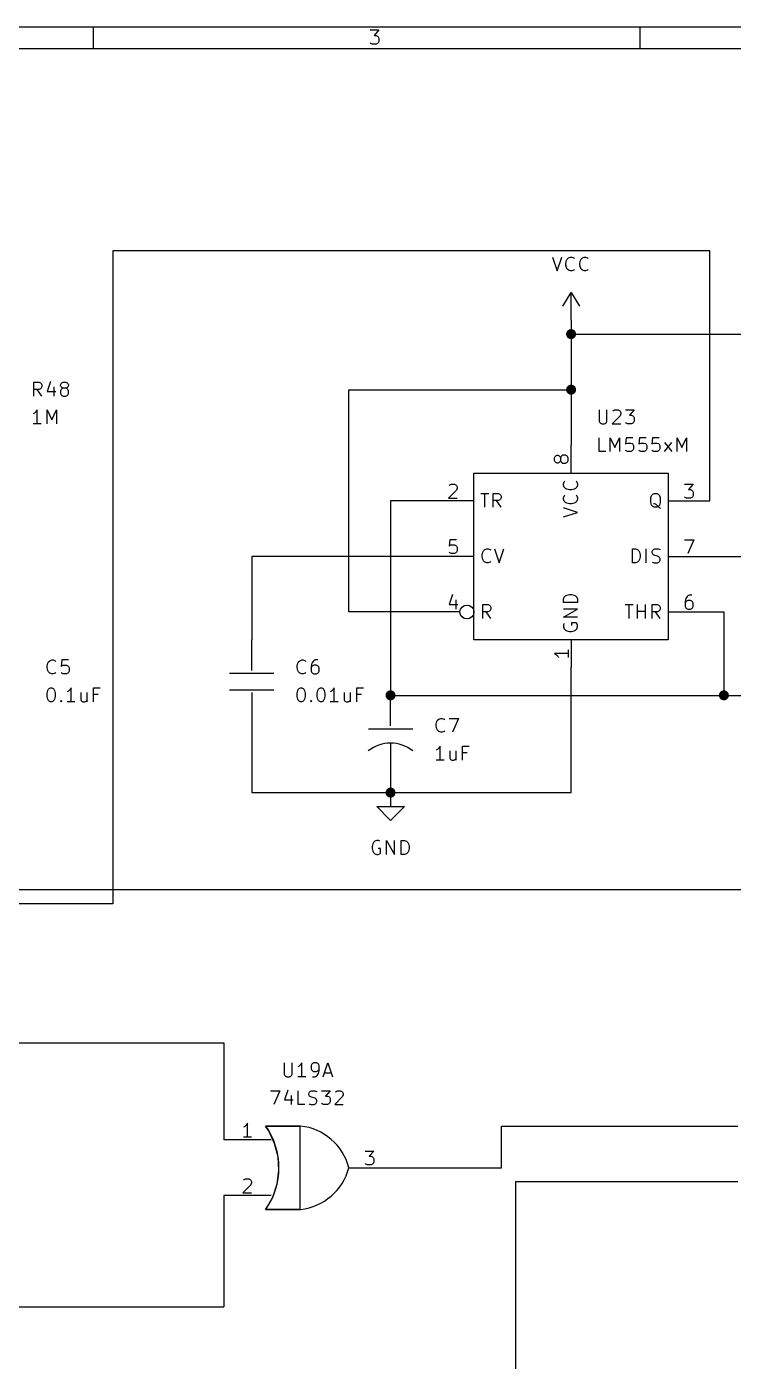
# Model space of a CAD drawing. Extents: x 0.4 to 11.3, y -7.9 to -0.4.
# Drawn here: x 4.09 to 6.634, y -5.197 to -0.394 of the extents above; entities that cross this region are included whole.
import ezdxf

# ---------------------------------------------------------------- set-up
doc = ezdxf.new("R2010")
doc.units = 0
doc.header["$MEASUREMENT"] = 0
for name, color, linetype in [('CYAN2', 4, 'CONTINUOUS'), ('GREEN3', 91, 'CONTINUOUS'), ('LYELLOW', 51, 'CONTINUOUS'), ('RED2', 1, 'CONTINUOUS'), ('RED3', 11, 'CONTINUOUS')]:
    doc.layers.add(name, color=color, linetype=linetype)

msp = doc.modelspace()

# ---------------------------------------------------------------- linework, layer by layer
at = {"layer": 'CYAN2', "linetype": 'CONTINUOUS'}
for p, q in [((5.9833, -1.2228), (6, -1.2728)), ((6, -1.2728), (6.0167, -1.2228)), ((6.031, -1.2442), (6.0333, -1.2347)), ((6.031, -1.2514), (6.031, -1.2442)), ((6.0333, -1.2347), (6.0357, -1.2299)), ((6.0357, -1.2299), (6.0405, -1.2252)), ((6.0405, -1.2252), (6.0476, -1.2228)), ((6.0476, -1.2228), (6.0524, -1.2228)), ((6.0524, -1.2228), (6.0595, -1.2252)), ((6.0595, -1.2252), (6.0619, -1.2276)), ((6.081, -1.2442), (6.0833, -1.2347)), ((6.081, -1.2514), (6.081, -1.2442)), ((6.0833, -1.2347), (6.0857, -1.2299)), ((6.0857, -1.2299), (6.0905, -1.2252)), ((6.0905, -1.2252), (6.0976, -1.2228)), ((6.0976, -1.2228), (6.1024, -1.2228)), ((6.1024, -1.2228), (6.1095, -1.2252)), ((6.1095, -1.2252), (6.1119, -1.2276)), ((6.0333, -1.2609), (6.031, -1.2514)), ((6.0357, -1.2657), (6.0333, -1.2609)), ((6.0405, -1.2704), (6.0357, -1.2657)), ((6.0476, -1.2728), (6.0405, -1.2704)), ((6.0524, -1.2728), (6.0476, -1.2728)), ((6.0595, -1.2704), (6.0524, -1.2728)), ((6.0619, -1.268), (6.0595, -1.2704)), ((6.0833, -1.2609), (6.081, -1.2514)), ((6.0857, -1.2657), (6.0833, -1.2609)), ((6.0905, -1.2704), (6.0857, -1.2657)), ((6.0976, -1.2728), (6.0905, -1.2704)), ((6.1024, -1.2728), (6.0976, -1.2728)), ((6.1095, -1.2704), (6.1024, -1.2728)), ((6.1119, -1.268), (6.1095, -1.2704)), ((4.1163, -1.7228), (4.1163, -1.6728)), ((4.1163, -1.6728), (4.1353, -1.6728)), ((4.1353, -1.6728), (4.1401, -1.6752)), ((4.1401, -1.6752), (4.1425, -1.6776)), ((4.1425, -1.6776), (4.1449, -1.6823)), ((4.1758, -1.6704), (4.1639, -1.7061)), ((4.2115, -1.6823), (4.2139, -1.6776)), ((4.2139, -1.6776), (4.2163, -1.6752)), ((4.2163, -1.6752), (4.221, -1.6728)), ((4.221, -1.6728), (4.2306, -1.6728)), ((4.2306, -1.6728), (4.2353, -1.6752)), ((4.2353, -1.6752), (4.2377, -1.6776)), ((4.2377, -1.6776), (4.2401, -1.6823)), ((4.1353, -1.699), (4.1163, -1.699)), ((4.1449, -1.7228), (4.1282, -1.699)), ((4.1401, -1.6966), (4.1353, -1.699)), ((4.1425, -1.6942), (4.1401, -1.6966)), ((4.1449, -1.6895), (4.1425, -1.6942)), ((4.1449, -1.6823), (4.1449, -1.6895)), ((4.1639, -1.7061), (4.1949, -1.7061)), ((4.1877, -1.6895), (4.1877, -1.7228)), ((4.2115, -1.6847), (4.2115, -1.6823)), ((4.2139, -1.6895), (4.2115, -1.6847)), ((4.2139, -1.699), (4.2115, -1.7038)), ((4.2115, -1.7038), (4.2115, -1.7133)), ((4.2115, -1.7133), (4.2139, -1.718)), ((4.2163, -1.6918), (4.2139, -1.6895)), ((4.2163, -1.6966), (4.2139, -1.699)), ((4.2139, -1.718), (4.2163, -1.7204)), ((4.221, -1.6942), (4.2163, -1.6918)), ((4.221, -1.6942), (4.2163, -1.6966)), ((4.2163, -1.7204), (4.221, -1.7228)), ((4.2306, -1.6942), (4.221, -1.6942)), ((4.221, -1.7228), (4.2306, -1.7228)), ((4.2353, -1.6918), (4.2306, -1.6942)), ((4.2353, -1.6966), (4.2306, -1.6942)), ((4.2306, -1.7228), (4.2353, -1.7204)), ((4.2377, -1.6895), (4.2353, -1.6918)), ((4.2377, -1.699), (4.2353, -1.6966)), ((4.2353, -1.7204), (4.2377, -1.718)), ((4.2401, -1.6847), (4.2377, -1.6895)), ((4.2401, -1.7038), (4.2377, -1.699)), ((4.2377, -1.718), (4.2401, -1.7133)), ((4.2401, -1.6823), (4.2401, -1.6847)), ((4.2401, -1.7133), (4.2401, -1.7038)), ((4.1282, -1.7728), (4.1234, -1.7799)), ((4.1282, -1.8228), (4.1282, -1.7728)), ((4.1639, -1.8228), (4.1639, -1.7728)), ((4.1639, -1.7728), (4.1806, -1.8085)), ((4.1806, -1.8085), (4.1972, -1.7728)), ((4.1972, -1.7728), (4.1972, -1.8228)), ((6.1507, -1.7728), (6.1507, -1.8133)), ((6.1792, -1.8133), (6.1792, -1.7728)), ((6.2007, -1.7776), (6.203, -1.7752)), ((6.203, -1.7752), (6.2078, -1.7728)), ((6.2078, -1.7728), (6.2197, -1.7728)), ((6.2197, -1.7728), (6.2245, -1.7752)), ((6.2245, -1.7752), (6.2269, -1.7776)), ((6.2459, -1.7728), (6.2769, -1.7728)), ((6.2769, -1.7728), (6.2602, -1.7919)), ((4.1187, -1.7847), (4.1139, -1.7871)), ((4.1425, -1.8228), (4.1139, -1.8228)), ((4.1234, -1.7799), (4.1187, -1.7847)), ((6.1507, -1.8133), (6.153, -1.818)), ((6.153, -1.818), (6.1554, -1.8204)), ((6.1554, -1.8204), (6.1602, -1.8228)), ((6.1602, -1.8228), (6.1697, -1.8228)), ((6.1697, -1.8228), (6.1745, -1.8204)), ((6.1745, -1.8204), (6.1769, -1.818)), ((6.1769, -1.818), (6.1792, -1.8133)), ((6.2269, -1.7942), (6.1983, -1.8228)), ((6.1983, -1.8228), (6.2292, -1.8228)), ((6.2269, -1.7776), (6.2292, -1.7823)), ((6.2292, -1.7871), (6.2269, -1.7942)), ((6.2292, -1.7823), (6.2292, -1.7871)), ((6.2483, -1.8204), (6.2459, -1.818)), ((6.253, -1.8228), (6.2483, -1.8204)), ((6.2673, -1.8228), (6.253, -1.8228)), ((6.2602, -1.7919), (6.2673, -1.7919)), ((6.2673, -1.7919), (6.2721, -1.7942)), ((6.2721, -1.8204), (6.2673, -1.8228)), ((6.2721, -1.7942), (6.2745, -1.7966)), ((6.2745, -1.818), (6.2721, -1.8204)), ((6.2745, -1.7966), (6.2769, -1.8014)), ((6.2769, -1.8133), (6.2745, -1.818)), ((6.2769, -1.8014), (6.2769, -1.8133)), ((6.1507, -1.9228), (6.1507, -1.8728)), ((6.1911, -1.9228), (6.1911, -1.8728)), ((6.1911, -1.8728), (6.2078, -1.9085)), ((6.2078, -1.9085), (6.2245, -1.8728)), ((6.2245, -1.8728), (6.2245, -1.9228)), ((6.2483, -1.8728), (6.2459, -1.8966)), ((6.2721, -1.8728), (6.2483, -1.8728)), ((6.2959, -1.8728), (6.2935, -1.8966)), ((6.3197, -1.8728), (6.2959, -1.8728)), ((6.3435, -1.8728), (6.3411, -1.8966)), ((6.3673, -1.8728), (6.3435, -1.8728)), ((6.4316, -1.9228), (6.4316, -1.8728)), ((6.4316, -1.8728), (6.4483, -1.9085)), ((6.4483, -1.9085), (6.4649, -1.8728)), ((6.4649, -1.8728), (6.4649, -1.9228)), ((6.2459, -1.8966), (6.2483, -1.8942)), ((6.2483, -1.9204), (6.2459, -1.918)), ((6.2483, -1.8942), (6.253, -1.8919)), ((6.253, -1.9228), (6.2483, -1.9204)), ((6.253, -1.8919), (6.2649, -1.8919)), ((6.2649, -1.8919), (6.2697, -1.8942)), ((6.2697, -1.9204), (6.2649, -1.9228)), ((6.2697, -1.8942), (6.2721, -1.8966)), ((6.2721, -1.918), (6.2697, -1.9204)), ((6.2721, -1.8966), (6.2745, -1.9014)), ((6.2745, -1.9133), (6.2721, -1.918)), ((6.2745, -1.9014), (6.2745, -1.9133)), ((6.2935, -1.8966), (6.2959, -1.8942)), ((6.2959, -1.9204), (6.2935, -1.918)), ((6.2959, -1.8942), (6.3007, -1.8919)), ((6.3007, -1.9228), (6.2959, -1.9204)), ((6.3007, -1.8919), (6.3126, -1.8919)), ((6.3126, -1.8919), (6.3173, -1.8942)), ((6.3173, -1.9204), (6.3126, -1.9228)), ((6.3173, -1.8942), (6.3197, -1.8966)), ((6.3197, -1.918), (6.3173, -1.9204)), ((6.3197, -1.8966), (6.3221, -1.9014)), ((6.3221, -1.9133), (6.3197, -1.918)), ((6.3221, -1.9014), (6.3221, -1.9133)), ((6.3411, -1.8966), (6.3435, -1.8942)), ((6.3435, -1.9204), (6.3411, -1.918)), ((6.3435, -1.8942), (6.3483, -1.8919)), ((6.3483, -1.9228), (6.3435, -1.9204)), ((6.3483, -1.8919), (6.3602, -1.8919)), ((6.3602, -1.8919), (6.3649, -1.8942)), ((6.3649, -1.9204), (6.3602, -1.9228)), ((6.3649, -1.8942), (6.3673, -1.8966)), ((6.3673, -1.918), (6.3649, -1.9204)), ((6.3673, -1.8966), (6.3697, -1.9014)), ((6.3697, -1.9133), (6.3673, -1.918)), ((6.3697, -1.9014), (6.3697, -1.9133)), ((6.3864, -1.9228), (6.4126, -1.8895)), ((6.3864, -1.8895), (6.4126, -1.9228)), ((6.1745, -1.9228), (6.1507, -1.9228)), ((6.2649, -1.9228), (6.253, -1.9228)), ((6.3126, -1.9228), (6.3007, -1.9228)), ((6.3602, -1.9228), (6.3483, -1.9228)), ((6.0231, -2.039), (6.0255, -2.0319)), ((6.0231, -2.0438), (6.0231, -2.039)), ((6.0255, -2.0509), (6.0231, -2.0438)), ((6.0255, -2.0319), (6.0279, -2.0295)), ((6.0303, -2.0557), (6.0255, -2.0509)), ((6.035, -2.0581), (6.0303, -2.0557)), ((6.0446, -2.0605), (6.035, -2.0581)), ((6.0517, -2.0605), (6.0446, -2.0605)), ((6.0612, -2.0581), (6.0517, -2.0605)), ((6.066, -2.0557), (6.0612, -2.0581)), ((6.0708, -2.0509), (6.066, -2.0557)), ((6.0684, -2.0295), (6.0708, -2.0319)), ((6.0708, -2.0319), (6.0731, -2.039)), ((6.0731, -2.0438), (6.0708, -2.0509)), ((6.0731, -2.039), (6.0731, -2.0438)), ((5.7248, -2.0731), (5.7533, -2.0731)), ((5.739, -2.1231), (5.739, -2.0731)), ((5.77, -2.1231), (5.77, -2.0731)), ((5.77, -2.0731), (5.789, -2.0731)), ((5.789, -2.0993), (5.77, -2.0993)), ((5.7986, -2.1231), (5.7819, -2.0993)), ((5.789, -2.0731), (5.7938, -2.0755)), ((5.7938, -2.0969), (5.789, -2.0993)), ((5.7938, -2.0755), (5.7962, -2.0779)), ((5.7962, -2.0946), (5.7938, -2.0969)), ((5.7962, -2.0779), (5.7986, -2.0827)), ((5.7986, -2.0898), (5.7962, -2.0946)), ((5.7986, -2.0827), (5.7986, -2.0898)), ((6.0231, -2.089), (6.0255, -2.0819)), ((6.0231, -2.0938), (6.0231, -2.089)), ((6.0255, -2.1009), (6.0231, -2.0938)), ((6.0255, -2.0819), (6.0279, -2.0795)), ((6.0303, -2.1057), (6.0255, -2.1009)), ((6.035, -2.1081), (6.0303, -2.1057)), ((6.0446, -2.1105), (6.035, -2.1081)), ((6.0517, -2.1105), (6.0446, -2.1105)), ((6.0612, -2.1081), (6.0517, -2.1105)), ((6.066, -2.1057), (6.0612, -2.1081)), ((6.0708, -2.1009), (6.066, -2.1057)), ((6.0684, -2.0795), (6.0708, -2.0819)), ((6.0708, -2.0819), (6.0731, -2.089)), ((6.0731, -2.0938), (6.0708, -2.1009)), ((6.0731, -2.089), (6.0731, -2.0938)), ((6.3371, -2.0898), (6.3395, -2.0803)), ((6.3371, -2.1065), (6.3371, -2.0898)), ((6.3395, -2.116), (6.3371, -2.1065)), ((6.3395, -2.0803), (6.3443, -2.0755)), ((6.3443, -2.0755), (6.349, -2.0731)), ((6.3514, -2.1112), (6.3467, -2.1112)), ((6.349, -2.0731), (6.3586, -2.0731)), ((6.3562, -2.1136), (6.3514, -2.1112)), ((6.3586, -2.0731), (6.3633, -2.0755)), ((6.3633, -2.0755), (6.3681, -2.0803)), ((6.3681, -2.0803), (6.3705, -2.0898)), ((6.3705, -2.1065), (6.3681, -2.116)), ((6.3705, -2.0898), (6.3705, -2.1065)), ((6.0731, -2.1414), (6.0231, -2.1248)), ((6.0231, -2.1581), (6.0731, -2.1414)), ((6.3443, -2.1208), (6.3395, -2.116)), ((6.349, -2.1231), (6.3443, -2.1208)), ((6.3586, -2.1231), (6.349, -2.1231)), ((6.3633, -2.1208), (6.3562, -2.1136)), ((6.3633, -2.1208), (6.3586, -2.1231)), ((6.3681, -2.116), (6.3633, -2.1208)), ((6.3681, -2.1255), (6.3633, -2.1208)), ((6.3729, -2.1279), (6.3681, -2.1255)), ((5.7295, -2.2946), (5.7319, -2.285)), ((5.7295, -2.3017), (5.7295, -2.2946)), ((5.7319, -2.3112), (5.7295, -2.3017)), ((5.7319, -2.285), (5.7343, -2.2803)), ((5.7343, -2.2803), (5.739, -2.2755)), ((5.739, -2.2755), (5.7462, -2.2731)), ((5.7462, -2.2731), (5.7509, -2.2731)), ((5.7509, -2.2731), (5.7581, -2.2755)), ((5.7581, -2.2755), (5.7605, -2.2779)), ((5.7748, -2.2731), (5.7914, -2.3231)), ((5.7914, -2.3231), (5.8081, -2.2731)), ((6.2705, -2.3231), (6.2705, -2.2731)), ((6.2705, -2.2731), (6.2824, -2.2731)), ((6.2824, -2.2731), (6.2895, -2.2755)), ((6.2895, -2.2755), (6.2943, -2.2803)), ((6.2943, -2.2803), (6.2967, -2.285)), ((6.2967, -2.285), (6.299, -2.2946)), ((6.299, -2.3017), (6.2967, -2.3112)), ((6.299, -2.2946), (6.299, -2.3017)), ((6.3205, -2.3231), (6.3205, -2.2731)), ((6.3419, -2.2827), (6.3443, -2.2779)), ((6.3419, -2.2874), (6.3419, -2.2827)), ((6.3443, -2.2922), (6.3419, -2.2874)), ((6.3443, -2.2779), (6.3467, -2.2755)), ((6.3467, -2.2946), (6.3443, -2.2922)), ((6.3467, -2.2755), (6.3514, -2.2731)), ((6.3514, -2.2969), (6.3467, -2.2946)), ((6.3514, -2.2731), (6.3633, -2.2731)), ((6.361, -2.2993), (6.3514, -2.2969)), ((6.3657, -2.3017), (6.361, -2.2993)), ((6.3633, -2.2731), (6.3705, -2.2755)), ((6.3681, -2.3041), (6.3657, -2.3017)), ((6.3705, -2.3088), (6.3681, -2.3041)), ((5.7343, -2.316), (5.7319, -2.3112)), ((5.739, -2.3208), (5.7343, -2.316)), ((5.7462, -2.3231), (5.739, -2.3208)), ((5.7509, -2.3231), (5.7462, -2.3231)), ((5.7581, -2.3208), (5.7509, -2.3231)), ((5.7605, -2.3184), (5.7581, -2.3208)), ((6.2824, -2.3231), (6.2705, -2.3231)), ((6.2895, -2.3208), (6.2824, -2.3231)), ((6.2943, -2.316), (6.2895, -2.3208)), ((6.2967, -2.3112), (6.2943, -2.316)), ((6.3419, -2.3208), (6.349, -2.3231)), ((6.349, -2.3231), (6.361, -2.3231)), ((6.361, -2.3231), (6.3657, -2.3208)), ((6.3657, -2.3208), (6.3681, -2.3184)), ((6.3681, -2.3184), (6.3705, -2.3136)), ((6.3705, -2.3136), (6.3705, -2.3088)), ((6.0231, -2.4538), (6.0255, -2.4467)), ((6.0255, -2.4467), (6.0303, -2.4419)), ((6.0303, -2.4419), (6.035, -2.4395)), ((6.035, -2.4395), (6.0446, -2.4371)), ((6.0446, -2.4371), (6.0517, -2.4371)), ((6.0517, -2.4371), (6.0612, -2.4395)), ((6.0612, -2.4395), (6.066, -2.4419)), ((6.066, -2.4419), (6.0708, -2.4467)), ((6.0708, -2.4467), (6.0731, -2.4538)), ((5.7319, -2.5231), (5.7319, -2.4731)), ((5.7319, -2.4731), (5.7509, -2.4731)), ((5.7509, -2.4731), (5.7557, -2.4755)), ((5.7557, -2.4969), (5.7509, -2.4993)), ((5.7557, -2.4755), (5.7581, -2.4779)), ((5.7581, -2.4946), (5.7557, -2.4969)), ((5.7581, -2.4779), (5.7605, -2.4827)), ((5.7605, -2.4898), (5.7581, -2.4946)), ((5.7605, -2.4827), (5.7605, -2.4898)), ((6.0231, -2.4657), (6.0231, -2.4538)), ((6.0731, -2.4657), (6.0231, -2.4657)), ((6.0231, -2.5181), (6.0731, -2.4895)), ((6.0731, -2.4895), (6.0231, -2.4895)), ((6.0731, -2.4538), (6.0731, -2.4657)), ((6.2443, -2.4731), (6.2729, -2.4731)), ((6.2586, -2.5231), (6.2586, -2.4731)), ((6.2895, -2.5231), (6.2895, -2.4731)), ((6.2895, -2.4969), (6.3181, -2.4969)), ((6.3181, -2.5231), (6.3181, -2.4731)), ((6.3419, -2.5231), (6.3419, -2.4731)), ((6.3419, -2.4731), (6.3609, -2.4731)), ((6.3609, -2.4731), (6.3657, -2.4755)), ((6.3657, -2.4969), (6.3609, -2.4993)), ((6.3657, -2.4755), (6.3681, -2.4779)), ((6.3681, -2.4946), (6.3657, -2.4969)), ((6.3681, -2.4779), (6.3705, -2.4827)), ((6.3705, -2.4898), (6.3681, -2.4946)), ((6.3705, -2.4827), (6.3705, -2.4898)), ((5.7509, -2.4993), (5.7319, -2.4993)), ((5.7605, -2.5231), (5.7438, -2.4993)), ((6.0731, -2.5181), (6.0231, -2.5181)), ((6.0255, -2.5419), (6.0231, -2.5467)), ((6.0684, -2.5395), (6.0517, -2.5395)), ((6.0517, -2.5395), (6.0517, -2.549)), ((6.0708, -2.5419), (6.0684, -2.5395)), ((6.0731, -2.549), (6.0708, -2.5419)), ((6.3609, -2.4993), (6.3419, -2.4993)), ((6.3705, -2.5231), (6.3538, -2.4993)), ((6.0231, -2.5467), (6.0231, -2.5538)), ((6.0231, -2.5538), (6.0255, -2.5609)), ((6.0255, -2.5609), (6.0303, -2.5657)), ((6.0303, -2.5657), (6.035, -2.5681)), ((6.035, -2.5681), (6.0446, -2.5705)), ((6.0446, -2.5705), (6.0517, -2.5705)), ((6.0517, -2.5705), (6.0612, -2.5681)), ((6.0612, -2.5681), (6.066, -2.5657)), ((6.066, -2.5657), (6.0708, -2.5609)), ((6.0708, -2.5609), (6.0731, -2.5538)), ((6.0731, -2.5538), (6.0731, -2.549)), ((4.1639, -2.6942), (4.1663, -2.6847)), ((4.1663, -2.6847), (4.1687, -2.6799)), ((4.1687, -2.6799), (4.1734, -2.6752)), ((4.1734, -2.6752), (4.1806, -2.6728)), ((4.1806, -2.6728), (4.1853, -2.6728)), ((4.1853, -2.6728), (4.1925, -2.6752)), ((4.1925, -2.6752), (4.1949, -2.6776)), ((4.2163, -2.6728), (4.2139, -2.6966)), ((4.2401, -2.6728), (4.2163, -2.6728)), ((5.0639, -2.6942), (5.0663, -2.6847)), ((5.0639, -2.6942), (5.0663, -2.6847)), ((5.0663, -2.6847), (5.0687, -2.6799)), ((5.0663, -2.6847), (5.0687, -2.6799)), ((5.0687, -2.6799), (5.0734, -2.6752)), ((5.0687, -2.6799), (5.0734, -2.6752)), ((5.0734, -2.6752), (5.0806, -2.6728)), ((5.0734, -2.6752), (5.0806, -2.6728)), ((5.0806, -2.6728), (5.0853, -2.6728)), ((5.0806, -2.6728), (5.0853, -2.6728)), ((5.0853, -2.6728), (5.0925, -2.6752)), ((5.0853, -2.6728), (5.0925, -2.6752)), ((5.0925, -2.6752), (5.0949, -2.6776)), ((5.0925, -2.6752), (5.0949, -2.6776)), ((5.1163, -2.6847), (5.1139, -2.6942)), ((5.1163, -2.6847), (5.1139, -2.6942)), ((5.121, -2.6776), (5.1163, -2.6847)), ((5.121, -2.6776), (5.1163, -2.6847)), ((5.1234, -2.6752), (5.121, -2.6776)), ((5.1234, -2.6752), (5.121, -2.6776)), ((5.1282, -2.6728), (5.1234, -2.6752)), ((5.1282, -2.6728), (5.1234, -2.6752)), ((5.1377, -2.6728), (5.1282, -2.6728)), ((5.1377, -2.6728), (5.1282, -2.6728)), ((4.1639, -2.7014), (4.1639, -2.6942)), ((4.1663, -2.7109), (4.1639, -2.7014)), ((4.1687, -2.7157), (4.1663, -2.7109)), ((4.1734, -2.7204), (4.1687, -2.7157)), ((4.1806, -2.7228), (4.1734, -2.7204)), ((4.1853, -2.7228), (4.1806, -2.7228)), ((4.1925, -2.7204), (4.1853, -2.7228)), ((4.1949, -2.718), (4.1925, -2.7204)), ((4.2139, -2.6966), (4.2163, -2.6942)), ((4.2163, -2.7204), (4.2139, -2.718)), ((4.2163, -2.6942), (4.221, -2.6918)), ((4.221, -2.7228), (4.2163, -2.7204)), ((4.221, -2.6918), (4.2329, -2.6918)), ((4.2329, -2.7228), (4.221, -2.7228)), ((4.2329, -2.6918), (4.2377, -2.6942)), ((4.2377, -2.7204), (4.2329, -2.7228)), ((4.2377, -2.6942), (4.2401, -2.6966)), ((4.2401, -2.718), (4.2377, -2.7204)), ((4.2401, -2.6966), (4.2425, -2.7014)), ((4.2425, -2.7133), (4.2401, -2.718)), ((4.2425, -2.7014), (4.2425, -2.7133)), ((5.0639, -2.7014), (5.0639, -2.6942)), ((5.0639, -2.7014), (5.0639, -2.6942)), ((5.0663, -2.7109), (5.0639, -2.7014)), ((5.0663, -2.7109), (5.0639, -2.7014)), ((5.0687, -2.7157), (5.0663, -2.7109)), ((5.0687, -2.7157), (5.0663, -2.7109)), ((5.0734, -2.7204), (5.0687, -2.7157)), ((5.0734, -2.7204), (5.0687, -2.7157)), ((5.0806, -2.7228), (5.0734, -2.7204)), ((5.0806, -2.7228), (5.0734, -2.7204)), ((5.0853, -2.7228), (5.0806, -2.7228)), ((5.0853, -2.7228), (5.0806, -2.7228)), ((5.0925, -2.7204), (5.0853, -2.7228)), ((5.0925, -2.7204), (5.0853, -2.7228)), ((5.0949, -2.718), (5.0925, -2.7204)), ((5.0949, -2.718), (5.0925, -2.7204)), ((5.1139, -2.6942), (5.1139, -2.7133)), ((5.1139, -2.6942), (5.1139, -2.7133)), ((5.1163, -2.6966), (5.1139, -2.7014)), ((5.1163, -2.6966), (5.1139, -2.7014)), ((5.1139, -2.7133), (5.1163, -2.718)), ((5.1139, -2.7133), (5.1163, -2.718)), ((5.1187, -2.6942), (5.1163, -2.6966)), ((5.1187, -2.6942), (5.1163, -2.6966)), ((5.1163, -2.718), (5.1187, -2.7204)), ((5.1163, -2.718), (5.1187, -2.7204)), ((5.1234, -2.6918), (5.1187, -2.6942)), ((5.1234, -2.6918), (5.1187, -2.6942)), ((5.1187, -2.7204), (5.1234, -2.7228)), ((5.1187, -2.7204), (5.1234, -2.7228)), ((5.1329, -2.6918), (5.1234, -2.6918)), ((5.1329, -2.6918), (5.1234, -2.6918)), ((5.1234, -2.7228), (5.1329, -2.7228)), ((5.1234, -2.7228), (5.1329, -2.7228)), ((5.1377, -2.6942), (5.1329, -2.6918)), ((5.1377, -2.6942), (5.1329, -2.6918)), ((5.1329, -2.7228), (5.1377, -2.7204)), ((5.1329, -2.7228), (5.1377, -2.7204)), ((5.1401, -2.6966), (5.1377, -2.6942)), ((5.1401, -2.6966), (5.1377, -2.6942)), ((5.1377, -2.7204), (5.1401, -2.718)), ((5.1377, -2.7204), (5.1401, -2.718)), ((5.1425, -2.7014), (5.1401, -2.6966)), ((5.1425, -2.7014), (5.1401, -2.6966)), ((5.1401, -2.718), (5.1425, -2.7133)), ((5.1401, -2.718), (5.1425, -2.7133)), ((5.1425, -2.7133), (5.1425, -2.7014)), ((5.1425, -2.7133), (5.1425, -2.7014)), ((4.1639, -2.7918), (4.1663, -2.7823)), ((4.1663, -2.7823), (4.1687, -2.7776)), ((4.1687, -2.7776), (4.171, -2.7752)), ((4.171, -2.7752), (4.1758, -2.7728)), ((4.1758, -2.7728), (4.1806, -2.7728)), ((4.1806, -2.7728), (4.1853, -2.7752)), ((4.1853, -2.7752), (4.1877, -2.7776)), ((4.1877, -2.7776), (4.1901, -2.7823)), ((4.1901, -2.7823), (4.1925, -2.7918)), ((4.2401, -2.7847), (4.2353, -2.7871)), ((4.2449, -2.7799), (4.2401, -2.7847)), ((4.2496, -2.7728), (4.2449, -2.7799)), ((4.2496, -2.8228), (4.2496, -2.7728)), ((4.3306, -2.8228), (4.3306, -2.7728)), ((4.3306, -2.7728), (4.3544, -2.7728)), ((5.0639, -2.7918), (5.0663, -2.7823)), ((5.0639, -2.7918), (5.0663, -2.7823)), ((5.0663, -2.7823), (5.0687, -2.7776)), ((5.0663, -2.7823), (5.0687, -2.7776)), ((5.0687, -2.7776), (5.071, -2.7752)), ((5.0687, -2.7776), (5.071, -2.7752)), ((5.071, -2.7752), (5.0758, -2.7728)), ((5.071, -2.7752), (5.0758, -2.7728)), ((5.0758, -2.7728), (5.0806, -2.7728)), ((5.0758, -2.7728), (5.0806, -2.7728)), ((5.0806, -2.7728), (5.0853, -2.7752)), ((5.0806, -2.7728), (5.0853, -2.7752)), ((5.0853, -2.7752), (5.0877, -2.7776)), ((5.0853, -2.7752), (5.0877, -2.7776)), ((5.0877, -2.7776), (5.0901, -2.7823)), ((5.0877, -2.7776), (5.0901, -2.7823)), ((5.0901, -2.7823), (5.0925, -2.7918)), ((5.0901, -2.7823), (5.0925, -2.7918)), ((5.1353, -2.7918), (5.1377, -2.7823)), ((5.1353, -2.7918), (5.1377, -2.7823)), ((5.1377, -2.7823), (5.1401, -2.7776)), ((5.1377, -2.7823), (5.1401, -2.7776)), ((5.1401, -2.7776), (5.1425, -2.7752)), ((5.1401, -2.7776), (5.1425, -2.7752)), ((5.1425, -2.7752), (5.1472, -2.7728)), ((5.1425, -2.7752), (5.1472, -2.7728)), ((5.1472, -2.7728), (5.152, -2.7728)), ((5.1472, -2.7728), (5.152, -2.7728)), ((5.152, -2.7728), (5.1568, -2.7752)), ((5.152, -2.7728), (5.1568, -2.7752)), ((5.1568, -2.7752), (5.1591, -2.7776)), ((5.1568, -2.7752), (5.1591, -2.7776)), ((5.1591, -2.7776), (5.1615, -2.7823)), ((5.1591, -2.7776), (5.1615, -2.7823)), ((5.1615, -2.7823), (5.1639, -2.7918)), ((5.1615, -2.7823), (5.1639, -2.7918)), ((5.1877, -2.7847), (5.1829, -2.7871)), ((5.1877, -2.7847), (5.1829, -2.7871)), ((5.1925, -2.7799), (5.1877, -2.7847)), ((5.1925, -2.7799), (5.1877, -2.7847)), ((5.1972, -2.7728), (5.1925, -2.7799)), ((5.1972, -2.7728), (5.1925, -2.7799)), ((5.1972, -2.8228), (5.1972, -2.7728)), ((5.1972, -2.8228), (5.1972, -2.7728)), ((5.2782, -2.8228), (5.2782, -2.7728)), ((5.2782, -2.7728), (5.302, -2.7728)), ((5.2782, -2.8228), (5.2782, -2.7728)), ((5.2782, -2.7728), (5.302, -2.7728)), ((4.1639, -2.8038), (4.1639, -2.7918)), ((4.1663, -2.8133), (4.1639, -2.8038)), ((4.1687, -2.818), (4.1663, -2.8133)), ((4.171, -2.8204), (4.1687, -2.818)), ((4.1758, -2.8228), (4.171, -2.8204)), ((4.1806, -2.8228), (4.1758, -2.8228)), ((4.1853, -2.8204), (4.1806, -2.8228)), ((4.1877, -2.818), (4.1853, -2.8204)), ((4.1901, -2.8133), (4.1877, -2.818)), ((4.1925, -2.8038), (4.1901, -2.8133)), ((4.1925, -2.7918), (4.1925, -2.8038)), ((4.2115, -2.8204), (4.2139, -2.818)), ((4.2139, -2.8228), (4.2115, -2.8204)), ((4.2139, -2.818), (4.2163, -2.8204)), ((4.2139, -2.818), (4.2139, -2.8228)), ((4.2163, -2.8204), (4.2139, -2.8228)), ((4.2639, -2.8228), (4.2353, -2.8228)), ((4.2853, -2.7895), (4.2853, -2.8157)), ((4.2853, -2.8157), (4.2877, -2.8204)), ((4.2877, -2.8204), (4.2925, -2.8228)), ((4.2925, -2.8228), (4.2996, -2.8228)), ((4.2996, -2.8228), (4.3044, -2.8204)), ((4.3044, -2.8204), (4.3068, -2.818)), ((4.3068, -2.7895), (4.3068, -2.8228)), ((4.3472, -2.7966), (4.3306, -2.7966)), ((5.0639, -2.8038), (5.0639, -2.7918)), ((5.0639, -2.8038), (5.0639, -2.7918)), ((5.0663, -2.8133), (5.0639, -2.8038)), ((5.0663, -2.8133), (5.0639, -2.8038)), ((5.0687, -2.818), (5.0663, -2.8133)), ((5.0687, -2.818), (5.0663, -2.8133)), ((5.071, -2.8204), (5.0687, -2.818)), ((5.071, -2.8204), (5.0687, -2.818)), ((5.0758, -2.8228), (5.071, -2.8204)), ((5.0758, -2.8228), (5.071, -2.8204)), ((5.0806, -2.8228), (5.0758, -2.8228)), ((5.0806, -2.8228), (5.0758, -2.8228)), ((5.0853, -2.8204), (5.0806, -2.8228)), ((5.0853, -2.8204), (5.0806, -2.8228)), ((5.0877, -2.818), (5.0853, -2.8204)), ((5.0877, -2.818), (5.0853, -2.8204)), ((5.0901, -2.8133), (5.0877, -2.818)), ((5.0901, -2.8133), (5.0877, -2.818)), ((5.0925, -2.8038), (5.0901, -2.8133)), ((5.0925, -2.8038), (5.0901, -2.8133)), ((5.0925, -2.7918), (5.0925, -2.8038)), ((5.0925, -2.7918), (5.0925, -2.8038)), ((5.1115, -2.8204), (5.1139, -2.818)), ((5.1115, -2.8204), (5.1139, -2.818)), ((5.1139, -2.8228), (5.1115, -2.8204)), ((5.1139, -2.8228), (5.1115, -2.8204)), ((5.1139, -2.818), (5.1163, -2.8204)), ((5.1139, -2.818), (5.1139, -2.8228)), ((5.1139, -2.818), (5.1163, -2.8204)), ((5.1139, -2.818), (5.1139, -2.8228)), ((5.1163, -2.8204), (5.1139, -2.8228)), ((5.1163, -2.8204), (5.1139, -2.8228)), ((5.1353, -2.8038), (5.1353, -2.7918)), ((5.1353, -2.8038), (5.1353, -2.7918)), ((5.1377, -2.8133), (5.1353, -2.8038)), ((5.1377, -2.8133), (5.1353, -2.8038)), ((5.1401, -2.818), (5.1377, -2.8133)), ((5.1401, -2.818), (5.1377, -2.8133)), ((5.1425, -2.8204), (5.1401, -2.818)), ((5.1425, -2.8204), (5.1401, -2.818)), ((5.1472, -2.8228), (5.1425, -2.8204)), ((5.1472, -2.8228), (5.1425, -2.8204)), ((5.152, -2.8228), (5.1472, -2.8228)), ((5.152, -2.8228), (5.1472, -2.8228)), ((5.1568, -2.8204), (5.152, -2.8228)), ((5.1568, -2.8204), (5.152, -2.8228)), ((5.1591, -2.818), (5.1568, -2.8204)), ((5.1591, -2.818), (5.1568, -2.8204)), ((5.1615, -2.8133), (5.1591, -2.818)), ((5.1615, -2.8133), (5.1591, -2.818)), ((5.1639, -2.8038), (5.1615, -2.8133)), ((5.1639, -2.8038), (5.1615, -2.8133)), ((5.1639, -2.7918), (5.1639, -2.8038)), ((5.1639, -2.7918), (5.1639, -2.8038)), ((5.2115, -2.8228), (5.1829, -2.8228)), ((5.2115, -2.8228), (5.1829, -2.8228)), ((5.2329, -2.7895), (5.2329, -2.8157)), ((5.2329, -2.7895), (5.2329, -2.8157)), ((5.2329, -2.8157), (5.2353, -2.8204)), ((5.2329, -2.8157), (5.2353, -2.8204)), ((5.2353, -2.8204), (5.2401, -2.8228)), ((5.2353, -2.8204), (5.2401, -2.8228)), ((5.2401, -2.8228), (5.2472, -2.8228)), ((5.2401, -2.8228), (5.2472, -2.8228)), ((5.2472, -2.8228), (5.252, -2.8204)), ((5.2472, -2.8228), (5.252, -2.8204)), ((5.252, -2.8204), (5.2544, -2.818)), ((5.252, -2.8204), (5.2544, -2.818)), ((5.2544, -2.7895), (5.2544, -2.8228)), ((5.2544, -2.7895), (5.2544, -2.8228)), ((5.2949, -2.7966), (5.2782, -2.7966)), ((5.2949, -2.7966), (5.2782, -2.7966)), ((5.5639, -2.9042), (5.5663, -2.8947)), ((5.5639, -2.9042), (5.5663, -2.8947)), ((5.5639, -2.9114), (5.5639, -2.9042)), ((5.5639, -2.9114), (5.5639, -2.9042)), ((5.5663, -2.9209), (5.5639, -2.9114)), ((5.5663, -2.9209), (5.5639, -2.9114)), ((5.5663, -2.8947), (5.5687, -2.8899)), ((5.5663, -2.8947), (5.5687, -2.8899)), ((5.5687, -2.9257), (5.5663, -2.9209)), ((5.5687, -2.9257), (5.5663, -2.9209)), ((5.5687, -2.8899), (5.5734, -2.8852)), ((5.5687, -2.8899), (5.5734, -2.8852)), ((5.5734, -2.9304), (5.5687, -2.9257)), ((5.5734, -2.9304), (5.5687, -2.9257)), ((5.5734, -2.8852), (5.5806, -2.8828)), ((5.5734, -2.8852), (5.5806, -2.8828)), ((5.5806, -2.8828), (5.5853, -2.8828)), ((5.5806, -2.8828), (5.5853, -2.8828)), ((5.5853, -2.8828), (5.5925, -2.8852)), ((5.5853, -2.8828), (5.5925, -2.8852)), ((5.5925, -2.8852), (5.5949, -2.8876)), ((5.5925, -2.8852), (5.5949, -2.8876)), ((5.5949, -2.928), (5.5925, -2.9304)), ((5.5949, -2.928), (5.5925, -2.9304)), ((5.6115, -2.8828), (5.6449, -2.8828)), ((5.6115, -2.8828), (5.6449, -2.8828)), ((5.6449, -2.8828), (5.6234, -2.9328)), ((5.6449, -2.8828), (5.6234, -2.9328)), ((5.5806, -2.9328), (5.5734, -2.9304)), ((5.5806, -2.9328), (5.5734, -2.9304)), ((5.5853, -2.9328), (5.5806, -2.9328)), ((5.5853, -2.9328), (5.5806, -2.9328)), ((5.5925, -2.9304), (5.5853, -2.9328)), ((5.5925, -2.9304), (5.5853, -2.9328)), ((5.5687, -2.9947), (5.5639, -2.9971)), ((5.5687, -2.9947), (5.5639, -2.9971)), ((5.5734, -2.9899), (5.5687, -2.9947)), ((5.5734, -2.9899), (5.5687, -2.9947)), ((5.5782, -2.9828), (5.5734, -2.9899)), ((5.5782, -2.9828), (5.5734, -2.9899)), ((5.5782, -3.0328), (5.5782, -2.9828)), ((5.5782, -3.0328), (5.5782, -2.9828)), ((5.6139, -2.9995), (5.6139, -3.0257)), ((5.6139, -2.9995), (5.6139, -3.0257)), ((5.6139, -3.0257), (5.6163, -3.0304)), ((5.6139, -3.0257), (5.6163, -3.0304)), ((5.6353, -2.9995), (5.6353, -3.0328)), ((5.6353, -2.9995), (5.6353, -3.0328)), ((5.6591, -3.0328), (5.6591, -2.9828)), ((5.6591, -2.9828), (5.6829, -2.9828)), ((5.6591, -3.0328), (5.6591, -2.9828)), ((5.6591, -2.9828), (5.6829, -2.9828)), ((5.6758, -3.0066), (5.6591, -3.0066)), ((5.6758, -3.0066), (5.6591, -3.0066)), ((5.5925, -3.0328), (5.5639, -3.0328)), ((5.5925, -3.0328), (5.5639, -3.0328)), ((5.6163, -3.0304), (5.621, -3.0328)), ((5.6163, -3.0304), (5.621, -3.0328)), ((5.621, -3.0328), (5.6282, -3.0328)), ((5.621, -3.0328), (5.6282, -3.0328)), ((5.6282, -3.0328), (5.6329, -3.0304)), ((5.6282, -3.0328), (5.6329, -3.0304)), ((5.6329, -3.0304), (5.6353, -3.028)), ((5.6329, -3.0304), (5.6353, -3.028)), ((5.3357, -3.3347), (5.3333, -3.3442)), ((5.3333, -3.3442), (5.3333, -3.3514)), ((5.3333, -3.3514), (5.3357, -3.3609)), ((5.3381, -3.3299), (5.3357, -3.3347)), ((5.3357, -3.3609), (5.3381, -3.3657)), ((5.3429, -3.3252), (5.3381, -3.3299)), ((5.35, -3.3228), (5.3429, -3.3252)), ((5.3571, -3.3228), (5.35, -3.3228)), ((5.3643, -3.3514), (5.3548, -3.3514)), ((5.3619, -3.3252), (5.3571, -3.3228)), ((5.3643, -3.368), (5.3643, -3.3514)), ((5.3857, -3.3728), (5.3857, -3.3228)), ((5.3857, -3.3228), (5.4143, -3.3728)), ((5.4143, -3.3728), (5.4143, -3.3228)), ((5.4381, -3.3728), (5.4381, -3.3228)), ((5.4381, -3.3228), (5.45, -3.3228)), ((5.45, -3.3228), (5.4571, -3.3252)), ((5.4571, -3.3252), (5.4619, -3.3299)), ((5.4619, -3.3299), (5.4643, -3.3347)), ((5.4643, -3.3609), (5.4619, -3.3657)), ((5.4643, -3.3347), (5.4667, -3.3442)), ((5.4667, -3.3514), (5.4643, -3.3609)), ((5.4667, -3.3442), (5.4667, -3.3514)), ((5.3381, -3.3657), (5.3429, -3.3704)), ((5.3429, -3.3704), (5.35, -3.3728)), ((5.35, -3.3728), (5.3548, -3.3728)), ((5.3548, -3.3728), (5.3619, -3.3704)), ((5.3619, -3.3704), (5.3643, -3.368)), ((5.45, -3.3728), (5.4381, -3.3728)), ((5.4571, -3.3704), (5.45, -3.3728)), ((5.4619, -3.3657), (5.4571, -3.3704)), ((5.0167, -4.1228), (5.0167, -4.1633)), ((5.0452, -4.1633), (5.0452, -4.1228)), ((5.0762, -4.1299), (5.0714, -4.1347)), ((5.081, -4.1228), (5.0762, -4.1299)), ((5.081, -4.1728), (5.081, -4.1228)), ((5.1167, -4.1276), (5.1143, -4.1323)), ((5.119, -4.1252), (5.1167, -4.1276)), ((5.1238, -4.1228), (5.119, -4.1252)), ((5.1333, -4.1228), (5.1238, -4.1228)), ((5.1381, -4.1252), (5.1333, -4.1228)), ((5.1405, -4.1276), (5.1381, -4.1252)), ((5.1429, -4.1323), (5.1405, -4.1276)), ((5.1571, -4.1728), (5.1738, -4.1228)), ((5.1738, -4.1228), (5.1905, -4.1728)), ((5.0167, -4.1633), (5.019, -4.168)), ((5.019, -4.168), (5.0214, -4.1704)), ((5.0214, -4.1704), (5.0262, -4.1728)), ((5.0262, -4.1728), (5.0357, -4.1728)), ((5.0357, -4.1728), (5.0405, -4.1704)), ((5.0405, -4.1704), (5.0429, -4.168)), ((5.0429, -4.168), (5.0452, -4.1633)), ((5.0714, -4.1347), (5.0667, -4.1371)), ((5.0952, -4.1728), (5.0667, -4.1728)), ((5.1143, -4.1323), (5.1143, -4.1442)), ((5.1143, -4.1442), (5.1167, -4.149)), ((5.1167, -4.149), (5.119, -4.1514)), ((5.119, -4.1514), (5.1238, -4.1538)), ((5.119, -4.1728), (5.1286, -4.1728)), ((5.1238, -4.1538), (5.1333, -4.1538)), ((5.1286, -4.1728), (5.1333, -4.1704)), ((5.1333, -4.1538), (5.1381, -4.1514)), ((5.1333, -4.1704), (5.1357, -4.168)), ((5.1357, -4.168), (5.1405, -4.1609)), ((5.1381, -4.1514), (5.1405, -4.149)), ((5.1405, -4.149), (5.1429, -4.1442)), ((5.1405, -4.1609), (5.1429, -4.1514)), ((5.1429, -4.1514), (5.1429, -4.1323)), ((5.1619, -4.1585), (5.1857, -4.1585)), ((4.9679, -4.2228), (5.0012, -4.2228)), ((5.0012, -4.2228), (4.9798, -4.2728)), ((5.0298, -4.2204), (5.0179, -4.2561)), ((5.0679, -4.2728), (5.0679, -4.2228)), ((5.1083, -4.2276), (5.1107, -4.2252)), ((5.1107, -4.2252), (5.1155, -4.2228)), ((5.1155, -4.2228), (5.1274, -4.2228)), ((5.1274, -4.2228), (5.1345, -4.2252)), ((5.1512, -4.2228), (5.1821, -4.2228)), ((5.1821, -4.2228), (5.1655, -4.2419)), ((5.2012, -4.2276), (5.2036, -4.2252)), ((5.2036, -4.2252), (5.2083, -4.2228)), ((5.2083, -4.2228), (5.2202, -4.2228)), ((5.2202, -4.2228), (5.225, -4.2252)), ((5.225, -4.2252), (5.2274, -4.2276)), ((5.0179, -4.2561), (5.0488, -4.2561)), ((5.0417, -4.2395), (5.0417, -4.2728)), ((5.0917, -4.2728), (5.0679, -4.2728)), ((5.106, -4.2323), (5.1083, -4.2276)), ((5.106, -4.2371), (5.106, -4.2323)), ((5.1083, -4.2419), (5.106, -4.2371)), ((5.106, -4.2704), (5.1131, -4.2728)), ((5.1107, -4.2442), (5.1083, -4.2419)), ((5.1155, -4.2466), (5.1107, -4.2442)), ((5.1131, -4.2728), (5.125, -4.2728)), ((5.125, -4.249), (5.1155, -4.2466)), ((5.1298, -4.2514), (5.125, -4.249)), ((5.125, -4.2728), (5.1298, -4.2704)), ((5.1321, -4.2538), (5.1298, -4.2514)), ((5.1298, -4.2704), (5.1321, -4.268)), ((5.1345, -4.2585), (5.1321, -4.2538)), ((5.1321, -4.268), (5.1345, -4.2633)), ((5.1345, -4.2633), (5.1345, -4.2585)), ((5.1536, -4.2704), (5.1512, -4.268)), ((5.1583, -4.2728), (5.1536, -4.2704)), ((5.1726, -4.2728), (5.1583, -4.2728)), ((5.1655, -4.2419), (5.1726, -4.2419)), ((5.1726, -4.2419), (5.1774, -4.2442)), ((5.1774, -4.2704), (5.1726, -4.2728)), ((5.1774, -4.2442), (5.1798, -4.2466)), ((5.1798, -4.268), (5.1774, -4.2704)), ((5.1798, -4.2466), (5.1821, -4.2514)), ((5.1821, -4.2633), (5.1798, -4.268)), ((5.1821, -4.2514), (5.1821, -4.2633)), ((5.2274, -4.2442), (5.1988, -4.2728)), ((5.1988, -4.2728), (5.2298, -4.2728)), ((5.2274, -4.2276), (5.2298, -4.2323)), ((5.2298, -4.2371), (5.2274, -4.2442)), ((5.2298, -4.2323), (5.2298, -4.2371))]:
    msp.add_line(p, q, dxfattribs=at)
at = {"layer": 'GREEN3', "linetype": 'CONTINUOUS'}
for p, q in [((6.55, -1.2), (4.4, -1.2)), ((4.4, -1.2), (4.4, -3.55)), ((6.55, -2.1), (6.55, -1.2)), ((6.05, -1.45), (6.05, -1.5)), ((6.05, -1.5), (6.8, -1.5)), ((6.05, -1.5), (6.05, -1.7)), ((5.25, -1.7), (6.05, -1.7)), ((5.25, -2.5), (5.25, -1.7)), ((6.05, -1.7), (6.05, -1.9)), ((5.4, -2.1), (5.4, -2.8)), ((5.55, -2.1), (5.4, -2.1)), ((4.9, -2.3), (4.9, -2.6)), ((5.55, -2.3), (4.9, -2.3)), ((6.55, -2.3), (6.75, -2.3)), ((5.55, -2.5), (5.25, -2.5)), ((6.55, -2.5), (6.6, -2.5)), ((6.6, -2.5), (6.6, -2.8)), ((6.05, -3.15), (6.05, -2.7)), ((5.4, -2.8), (6.6, -2.8)), ((6.6, -2.8), (7.2, -2.8)), ((4.9, -2.9), (4.9, -3.15)), ((5.4, -3.1), (5.4, -3.15)), ((4.9, -3.15), (5.4, -3.15)), ((5.4, -3.15), (6.05, -3.15)), ((9.8, -3.5), (2.3, -3.5)), ((4.4, -3.55), (3.4, -3.55)), ((4.1, -4.05), (4.8, -4.05)), ((4.8, -4.05), (4.8, -4.4)), ((5.8, -4.5), (5.8, -4.35)), ((5.8, -4.35), (6.65, -4.35)), ((5.4, -4.5), (5.8, -4.5)), ((5.85, -4.55), (5.85, -5.5)), ((5.85, -4.55), (6.65, -4.55)), ((4.8, -4.6), (4.8, -5)), ((4.1, -5), (4.8, -5))]:
    msp.add_line(p, q, dxfattribs=at)
at = {"layer": 'GREEN3', "const_width": 0.018}
for points in [[(6.041, -1.5, 1), (6.059, -1.5, 1)], [(6.041, -1.7, 1), (6.059, -1.7, 1)], [(5.391, -2.8, 1), (5.409, -2.8, 1)], [(6.591, -2.8, 1), (6.609, -2.8, 1)], [(5.391, -3.15, 1), (5.409, -3.15, 1)]]:
    msp.add_lwpolyline(points, format="xyb", close=True, dxfattribs=at)
at = {"layer": 'LYELLOW', "linetype": 'CONTINUOUS'}
for p, q in [((5.7, -2.6), (5.7, -2)), ((5.7, -2), (6.4, -2)), ((5.7, -2.6), (5.7, -2)), ((5.7, -2), (6.4, -2)), ((6.4, -2), (6.4, -2.6)), ((6.4, -2), (6.4, -2.6)), ((6.4, -2.6), (5.7, -2.6)), ((6.4, -2.6), (5.7, -2.6)), ((4.95, -4.35), (5.075, -4.35)), ((5.075, -4.35), (4.95, -4.35)), ((5.075, -4.35), (4.95, -4.35)), ((4.95, -4.35), (4.96, -4.366)), ((4.96, -4.366), (4.981, -4.411)), ((5.075, -4.65), (5.075, -4.35)), ((4.981, -4.411), (4.994, -4.459)), ((4.994, -4.459), (4.997, -4.51)), ((4.997, -4.51), (4.991, -4.559)), ((4.991, -4.559), (4.975, -4.607)), ((4.975, -4.607), (4.95, -4.65)), ((4.95, -4.65), (5.075, -4.65)), ((5.075, -4.65), (4.95, -4.65)), ((4.95, -4.65), (5.075, -4.65))]:
    msp.add_line(p, q, dxfattribs=at)
at = {"layer": 'LYELLOW'}
for centre, radius, start, end in [((5.0539, -4.5512), 0.2024, 14.6302, 83.7415), ((5.0524, -4.4469), 0.2047, -83.3631, -15.0521)]:
    msp.add_arc(centre, radius, start, end, dxfattribs=at)
at = {"layer": 'RED2', "linetype": 'CONTINUOUS'}
for p, q in [((0.3937, -0.3937), (11.2993, -0.3937)), ((4.3307, -0.4724), (4.3307, -0.3937)), ((5.3262, -0.4053), (5.3578, -0.4053)), ((5.3578, -0.4053), (5.3408, -0.4248)), ((5.3408, -0.4248), (5.3481, -0.4248)), ((5.3481, -0.4248), (5.353, -0.4272)), ((5.353, -0.4272), (5.3554, -0.4296)), ((5.3554, -0.4296), (5.3578, -0.4345)), ((6.2992, -0.4724), (6.2992, -0.3937)), ((0.4724, -0.4724), (11.2206, -0.4724)), ((5.3286, -0.454), (5.3262, -0.4516)), ((5.3335, -0.4564), (5.3286, -0.454)), ((5.3481, -0.4564), (5.3335, -0.4564)), ((5.353, -0.454), (5.3481, -0.4564)), ((5.3554, -0.4516), (5.353, -0.454)), ((5.3578, -0.4467), (5.3554, -0.4516)), ((5.3578, -0.4345), (5.3578, -0.4467)), ((6.02, -1.4), (6.05, -1.35)), ((6.05, -1.35), (6.08, -1.4)), ((6.05, -1.45), (6.05, -1.35)), ((6.05, -2), (6.05, -1.9)), ((5.7, -2.6), (5.7, -2)), ((5.7, -2), (6.4, -2)), ((5.7, -2.6), (5.7, -2)), ((5.7, -2), (6.4, -2)), ((6.4, -2), (6.4, -2.6)), ((6.4, -2), (6.4, -2.6)), ((5.7, -2.1), (5.55, -2.1)), ((6.4, -2.1), (6.55, -2.1)), ((5.7, -2.3), (5.55, -2.3)), ((6.4, -2.3), (6.55, -2.3)), ((5.65, -2.5), (5.55, -2.5)), ((6.4, -2.5), (6.55, -2.5)), ((4.9, -2.71), (4.9, -2.6)), ((4.9, -2.71), (4.9, -2.6)), ((6.4, -2.6), (5.7, -2.6)), ((6.4, -2.6), (5.7, -2.6)), ((6.05, -2.6), (6.05, -2.7)), ((4.82, -2.72), (4.98, -2.72)), ((4.82, -2.78), (4.98, -2.78)), ((4.9, -2.79), (4.9, -2.9)), ((4.9, -2.79), (4.9, -2.9)), ((5.4, -2.91), (5.4, -2.8)), ((5.4, -2.91), (5.4, -2.8)), ((5.32, -2.92), (5.48, -2.92)), ((5.4, -2.97), (5.4, -3.1)), ((5.4, -2.97), (5.4, -3.1)), ((5.4, -3.15), (5.4, -3.2)), ((5.4, -3.25), (5.35, -3.2)), ((5.35, -3.2), (5.4, -3.2)), ((5.4, -3.2), (5.45, -3.2)), ((5.45, -3.2), (5.4, -3.25)), ((3.95, -4.05), (4.1, -4.05)), ((4.95, -4.35), (5.075, -4.35)), ((5.075, -4.35), (4.95, -4.35)), ((4.95, -4.35), (4.96, -4.366)), ((4.96, -4.366), (4.981, -4.411)), ((4.97, -4.4), (4.8, -4.4)), ((4.981, -4.411), (4.994, -4.459)), ((4.994, -4.459), (4.997, -4.51)), ((4.997, -4.51), (4.991, -4.559)), ((5.25, -4.5), (5.4, -4.5)), ((4.991, -4.559), (4.975, -4.607)), ((4.97, -4.6), (4.8, -4.6)), ((4.975, -4.607), (4.95, -4.65)), ((4.95, -4.65), (5.075, -4.65)), ((4.95, -4.65), (5.075, -4.65)), ((3.95, -5), (4.1, -5))]:
    msp.add_line(p, q, dxfattribs=at)
at = {"layer": 'RED2'}
msp.add_circle((5.675, -2.5), 0.025, dxfattribs=at)
for centre, radius, start, end in [((5.4, -3.1), 0.1281, 51.3395, 128.6605), ((4.7402, -4.5), 0.2579, -35.558, 35.558), ((5.0539, -4.5512), 0.2024, 14.6302, 83.7415), ((5.0524, -4.4469), 0.2047, -83.3631, -15.0521)]:
    msp.add_arc(centre, radius, start, end, dxfattribs=at)
at = {"layer": 'RED3', "linetype": 'CONTINUOUS'}
for p, q in [((5.9899, -1.9452), (5.9923, -1.9405)), ((5.9899, -1.9548), (5.9899, -1.9452)), ((5.9923, -1.9595), (5.9899, -1.9548)), ((5.9923, -1.9405), (5.9946, -1.9381)), ((5.9946, -1.9619), (5.9923, -1.9595)), ((5.9946, -1.9381), (5.9994, -1.9357)), ((5.9994, -1.9643), (5.9946, -1.9619)), ((5.9994, -1.9357), (6.0018, -1.9357)), ((6.0018, -1.9643), (5.9994, -1.9643)), ((6.0018, -1.9357), (6.0065, -1.9381)), ((6.0065, -1.9619), (6.0018, -1.9643)), ((6.0065, -1.9381), (6.0089, -1.9405)), ((6.0089, -1.9595), (6.0065, -1.9619)), ((6.0089, -1.9405), (6.0113, -1.9452)), ((6.0113, -1.9548), (6.0089, -1.9595)), ((6.0137, -1.9405), (6.0113, -1.9452)), ((6.0113, -1.9452), (6.0113, -1.9548)), ((6.0113, -1.9548), (6.0137, -1.9595)), ((6.0161, -1.9381), (6.0137, -1.9405)), ((6.0137, -1.9595), (6.0161, -1.9619)), ((6.0208, -1.9357), (6.0161, -1.9381)), ((6.0161, -1.9619), (6.0208, -1.9643)), ((6.0304, -1.9357), (6.0208, -1.9357)), ((6.0208, -1.9643), (6.0304, -1.9643)), ((6.0351, -1.9381), (6.0304, -1.9357)), ((6.0304, -1.9643), (6.0351, -1.9619)), ((6.0375, -1.9405), (6.0351, -1.9381)), ((6.0351, -1.9619), (6.0375, -1.9595)), ((6.0399, -1.9452), (6.0375, -1.9405)), ((6.0375, -1.9595), (6.0399, -1.9548)), ((6.0399, -1.9548), (6.0399, -1.9452)), ((5.6369, -2.0613), (5.6083, -2.0899)), ((5.6107, -2.0446), (5.6131, -2.0423)), ((5.6131, -2.0423), (5.6179, -2.0399)), ((5.6179, -2.0399), (5.6298, -2.0399)), ((5.6298, -2.0399), (5.6345, -2.0423)), ((5.6345, -2.0423), (5.6369, -2.0446)), ((5.6369, -2.0446), (5.6393, -2.0494)), ((5.6393, -2.0542), (5.6369, -2.0613)), ((5.6393, -2.0494), (5.6393, -2.0542)), ((6.4583, -2.0399), (6.4893, -2.0399)), ((6.4893, -2.0399), (6.4726, -2.0589)), ((6.4726, -2.0589), (6.4798, -2.0589)), ((6.4798, -2.0589), (6.4845, -2.0613)), ((6.4845, -2.0613), (6.4869, -2.0637)), ((6.4869, -2.0637), (6.4893, -2.0684)), ((5.6083, -2.0899), (5.6393, -2.0899)), ((6.4607, -2.0875), (6.4583, -2.0851)), ((6.4655, -2.0899), (6.4607, -2.0875)), ((6.4798, -2.0899), (6.4655, -2.0899)), ((6.4845, -2.0875), (6.4798, -2.0899)), ((6.4869, -2.0851), (6.4845, -2.0875)), ((6.4893, -2.0804), (6.4869, -2.0851)), ((6.4893, -2.0684), (6.4893, -2.0804)), ((5.6131, -2.2399), (5.6107, -2.2637)), ((5.6369, -2.2399), (5.6131, -2.2399)), ((6.4583, -2.2399), (6.4917, -2.2399)), ((6.4917, -2.2399), (6.4702, -2.2899)), ((5.6107, -2.2637), (5.6131, -2.2613)), ((5.6131, -2.2875), (5.6107, -2.2851)), ((5.6131, -2.2613), (5.6179, -2.2589)), ((5.6179, -2.2899), (5.6131, -2.2875)), ((5.6179, -2.2589), (5.6298, -2.2589)), ((5.6298, -2.2899), (5.6179, -2.2899)), ((5.6298, -2.2589), (5.6345, -2.2613)), ((5.6345, -2.2875), (5.6298, -2.2899)), ((5.6345, -2.2613), (5.6369, -2.2637)), ((5.6369, -2.2851), (5.6345, -2.2875)), ((5.6369, -2.2637), (5.6393, -2.2684)), ((5.6393, -2.2804), (5.6369, -2.2851)), ((5.6393, -2.2684), (5.6393, -2.2804)), ((5.6226, -2.4375), (5.6107, -2.4732)), ((6.4679, -2.4446), (6.4631, -2.4518)), ((6.4702, -2.4423), (6.4679, -2.4446)), ((6.475, -2.4399), (6.4702, -2.4423)), ((6.4845, -2.4399), (6.475, -2.4399)), ((5.6107, -2.4732), (5.6417, -2.4732)), ((5.6345, -2.4565), (5.6345, -2.4899)), ((6.4631, -2.4518), (6.4607, -2.4613)), ((6.4607, -2.4613), (6.4607, -2.4804)), ((6.4631, -2.4637), (6.4607, -2.4684)), ((6.4607, -2.4804), (6.4631, -2.4851)), ((6.4655, -2.4613), (6.4631, -2.4637)), ((6.4631, -2.4851), (6.4655, -2.4875)), ((6.4702, -2.4589), (6.4655, -2.4613)), ((6.4655, -2.4875), (6.4702, -2.4899)), ((6.4798, -2.4589), (6.4702, -2.4589)), ((6.4702, -2.4899), (6.4798, -2.4899)), ((6.4845, -2.4613), (6.4798, -2.4589)), ((6.4798, -2.4899), (6.4845, -2.4875)), ((6.4869, -2.4637), (6.4845, -2.4613)), ((6.4845, -2.4875), (6.4869, -2.4851)), ((6.4893, -2.4684), (6.4869, -2.4637)), ((6.4869, -2.4851), (6.4893, -2.4804)), ((6.4893, -2.4804), (6.4893, -2.4684)), ((6.0399, -2.6357), (6.0399, -2.6643)), ((6.0399, -2.65), (5.9899, -2.65)), ((5.9899, -2.65), (5.997, -2.6548)), ((5.997, -2.6548), (6.0018, -2.6595)), ((6.0018, -2.6595), (6.0042, -2.6643)), ((4.8755, -4.3518), (4.8707, -4.3542)), ((4.8802, -4.347), (4.8755, -4.3518)), ((4.885, -4.3399), (4.8802, -4.347)), ((4.885, -4.3899), (4.885, -4.3399)), ((4.8993, -4.3899), (4.8707, -4.3899)), ((5.3083, -4.4399), (5.3393, -4.4399)), ((5.3393, -4.4399), (5.3226, -4.4589)), ((5.3226, -4.4589), (5.3298, -4.4589)), ((5.3298, -4.4589), (5.3345, -4.4613)), ((5.3345, -4.4613), (5.3369, -4.4637)), ((5.3369, -4.4637), (5.3393, -4.4684)), ((5.3107, -4.4875), (5.3083, -4.4851)), ((5.3155, -4.4899), (5.3107, -4.4875)), ((5.3298, -4.4899), (5.3155, -4.4899)), ((5.3345, -4.4875), (5.3298, -4.4899)), ((5.3369, -4.4851), (5.3345, -4.4875)), ((5.3393, -4.4804), (5.3369, -4.4851)), ((5.3393, -4.4684), (5.3393, -4.4804)), ((4.8969, -4.5613), (4.8683, -4.5899)), ((4.8707, -4.5446), (4.8731, -4.5423)), ((4.8731, -4.5423), (4.8779, -4.5399)), ((4.8779, -4.5399), (4.8898, -4.5399)), ((4.8898, -4.5399), (4.8945, -4.5423)), ((4.8945, -4.5423), (4.8969, -4.5446)), ((4.8969, -4.5446), (4.8993, -4.5494)), ((4.8993, -4.5542), (4.8969, -4.5613)), ((4.8993, -4.5494), (4.8993, -4.5542)), ((4.8683, -4.5899), (4.8993, -4.5899))]:
    msp.add_line(p, q, dxfattribs=at)

doc.saveas('drawing.dxf')
